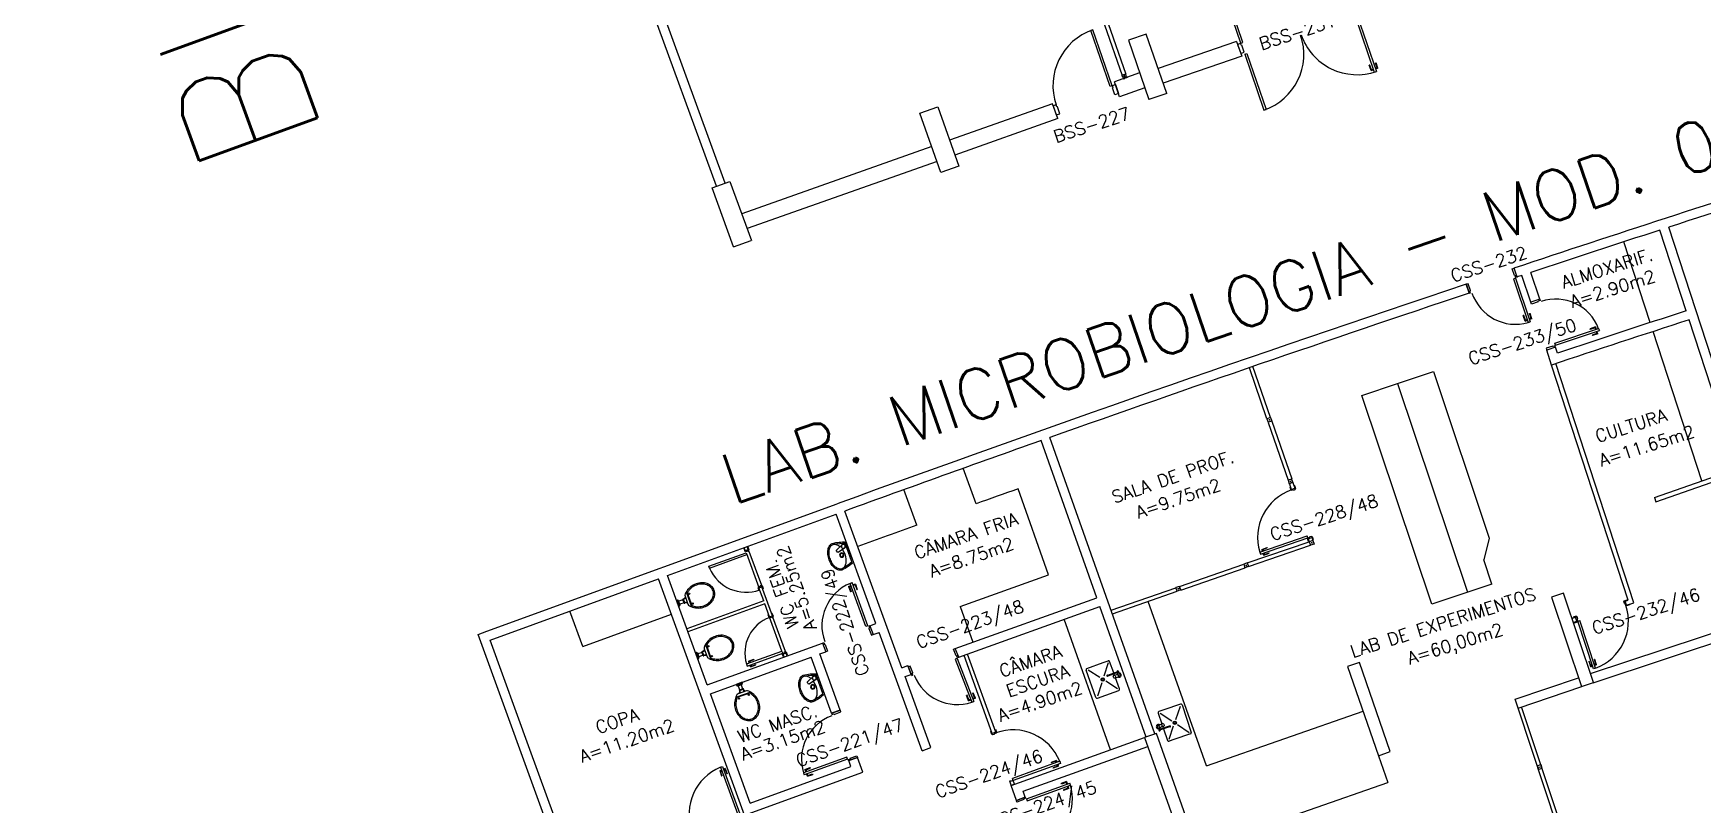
# Model space of a CAD drawing. Extents: x -152 to 150, y 325 to 437.
# Drawn here: x -151.52 to -124.99, y 378.2 to 390.46 of the extents above; entities that cross this region are included whole.
import ezdxf
from ezdxf.enums import TextEntityAlignment as Align

# ---------------------------------------------------------------- set-up
doc = ezdxf.new("R2010")
doc.units = 0
doc.header["$LTSCALE"] = 0.01
doc.header["$MEASUREMENT"] = 0
doc.layers.get('0').update_dxf_attribs({"linetype": 'CONTINUOUS'})
for name, color, linetype in [('ALV', 2, 'CONTINUOUS'), ('AREA', 2, 'CONTINUOUS'), ('BANC', 2, 'CONTINUOUS'), ('BANCADAS', 2, 'CONTINUOUS'), ('DIV', 2, 'CONTINUOUS'), ('ESQ', 1, 'CONTINUOUS'), ('ESTR', 3, 'CONTINUOUS'), ('MACANETA', 2, 'CONTINUOUS'), ('MARCO', 2, 'CONTINUOUS'), ('MAÇANETA', 2, 'CONTINUOUS'), ('PEÇAS', 1, 'CONTINUOUS'), ('PISO', 1, 'CONTINUOUS'), ('PORTA', 2, 'CONTINUOUS'), ('TEXTO', 2, 'CONTINUOUS'), ('TEXTO-ENDEREÇO', 2, 'CONTINUOUS'), ('TXT-IDENTIFICAÇÃO', 4, 'CONTINUOUS'), ('USO', 2, 'CONTINUOUS')]:
    doc.layers.add(name, color=color, linetype=linetype)
doc.styles.add('LEGENDA', font='romans.shx', dxfattribs={"height": 0.2})
doc.styles.add('UNB-100', font='simplex.shx', dxfattribs={"height": 3})
doc.styles.add('UNB-100-1', font='simplex.shx', dxfattribs={"height": 0.2})

# ---------------------------------------------------------------- blocks, each defined once
blk = doc.blocks.new('DOOR80')
at = {"layer": 'MACANETA'}
for p, q in [((-0.015, -0.755), (-0.015, -0.665)), ((-0.015, -0.665), (-0.01, -0.665)), ((-0.015, -0.755), (0.012, -0.755)), ((-0.01, -0.755), (-0.01, -0.665)), ((-0.01, -0.735), (0.012, -0.735)), ((0.012, -0.728), (0.015, -0.728)), ((0.012, -0.763), (0.012, -0.728)), ((0.012, -0.763), (0.015, -0.763)), ((0.053, -0.728), (0.05, -0.728)), ((0.053, -0.763), (0.05, -0.763)), ((0.053, -0.763), (0.053, -0.728)), ((0.075, -0.735), (0.053, -0.735)), ((0.08, -0.755), (0.053, -0.755)), ((0.075, -0.755), (0.075, -0.665)), ((0.08, -0.665), (0.075, -0.665)), ((0.08, -0.755), (0.08, -0.665))]:
    blk.add_line(p, q, dxfattribs=at)
at = {"layer": 'PORTA'}
for p, q in [((0.015, -0.8), (0.015, 0)), ((0.015, 0), (0.05, 0)), ((0.05, -0.8), (0.05, 0)), ((0.05, -0.8), (0.015, -0.8))]:
    blk.add_line(p, q, dxfattribs=at)
at = {"layer": 'PORTA', "color": 1}
blk.add_arc((0.02, 0), 0.8, 272.1491, 0, dxfattribs=at)
blk = doc.blocks.new('MT')
for p, q in [((-0.03, 0.03), (0.03, 0.03)), ((-0.03, 0.03), (-0.03, -0.03)), ((0.03, 0.03), (0.03, -0.03)), ((-0.03, -0.03), (0.03, -0.03))]:
    blk.add_line(p, q)
at = {"color": 1}
for p, q in [((-0.011, 0), (0.011, 0)), ((0, 0.011), (0, -0.011))]:
    blk.add_line(p, q, dxfattribs=at)
blk = doc.blocks.new('DOOR-80')
at = {"layer": 'MACANETA'}
for p, q in [((-0.08, -0.665), (-0.075, -0.665)), ((-0.08, -0.755), (-0.08, -0.665)), ((-0.08, -0.755), (-0.053, -0.755)), ((-0.075, -0.755), (-0.075, -0.665)), ((-0.075, -0.735), (-0.053, -0.735)), ((-0.053, -0.763), (-0.053, -0.728)), ((-0.053, -0.728), (-0.05, -0.728)), ((-0.053, -0.763), (-0.05, -0.763)), ((-0.012, -0.728), (-0.015, -0.728)), ((-0.012, -0.763), (-0.015, -0.763)), ((-0.012, -0.763), (-0.012, -0.728)), ((0.01, -0.735), (-0.012, -0.735)), ((0.015, -0.755), (-0.012, -0.755)), ((0.015, -0.665), (0.01, -0.665)), ((0.01, -0.755), (0.01, -0.665)), ((0.015, -0.755), (0.015, -0.665))]:
    blk.add_line(p, q, dxfattribs=at)
at = {"layer": 'PORTA'}
for p, q in [((-0.05, -0.8), (-0.05, 0)), ((-0.015, 0), (-0.05, 0)), ((-0.015, -0.8), (-0.015, 0)), ((-0.05, -0.8), (-0.015, -0.8))]:
    blk.add_line(p, q, dxfattribs=at)
at = {"layer": 'PORTA', "color": 1}
blk.add_arc((-0.02, 0), 0.8, 180, 267.8509, dxfattribs=at)
blk = doc.blocks.new('PD80')
for p, q in [((-0.777, 0.01), (-0.777, -0.03)), ((-0.777, 0.01), (-0.687, 0.01)), ((-0.687, 0), (-0.687, 0.01)), ((-0.075, 0), (0.075, 0)), ((-0.075, 0), (-0.075, -0.02)), ((0.075, -0.03), (0.075, 0)), ((-0.817, -0.065), (-0.817, -0.03)), ((-0.085, -0.03), (-0.817, -0.03)), ((-0.085, -0.065), (-0.817, -0.065)), ((-0.777, -0.105), (-0.777, -0.065)), ((-0.777, -0.105), (-0.687, -0.105)), ((-0.767, 0), (-0.767, -0.03)), ((-0.767, 0), (-0.687, 0)), ((-0.767, -0.095), (-0.767, -0.065)), ((-0.767, -0.095), (-0.687, -0.095)), ((-0.687, -0.095), (-0.687, -0.105)), ((-0.085, -0.03), (-0.085, -0.065)), ((-0.075, -0.02), (-0.04, -0.02)), ((-0.04, -0.03), (-0.04, -0.02)), ((-0.04, -0.03), (0.075, -0.03)), ((-0.075, -0.781), (-0.04, -0.781)), ((-0.075, -0.801), (-0.075, -0.781)), ((-0.04, -0.771), (0.075, -0.771)), ((-0.04, -0.771), (-0.04, -0.781)), ((0.075, -0.771), (0.075, -0.801)), ((-0.075, -0.801), (0.075, -0.801)), ((-0.075, -0.802), (0.075, -0.802))]:
    blk.add_line(p, q)
blk.add_arc((-0.085, -0.03), 0.731, 182.6571, 270)
blk = doc.blocks.new('PE80')
for p, q in [((0.075, 0), (-0.075, 0)), ((-0.075, -0.03), (-0.075, 0)), ((0.075, 0), (0.075, -0.02)), ((0.777, 0.01), (0.687, 0.01)), ((0.687, 0), (0.687, 0.01)), ((0.777, 0.01), (0.777, -0.03)), ((0.04, -0.03), (-0.075, -0.03)), ((0.075, -0.02), (0.04, -0.02)), ((0.04, -0.03), (0.04, -0.02)), ((0.085, -0.03), (0.817, -0.03)), ((0.085, -0.03), (0.085, -0.065)), ((0.085, -0.065), (0.817, -0.065)), ((0.767, 0), (0.687, 0)), ((0.767, -0.095), (0.687, -0.095)), ((0.687, -0.095), (0.687, -0.105)), ((0.777, -0.105), (0.687, -0.105)), ((0.767, 0), (0.767, -0.03)), ((0.767, -0.095), (0.767, -0.065)), ((0.777, -0.105), (0.777, -0.065)), ((0.817, -0.065), (0.817, -0.03)), ((0.04, -0.771), (-0.075, -0.771)), ((-0.075, -0.771), (-0.075, -0.801)), ((0.04, -0.771), (0.04, -0.781)), ((0.075, -0.781), (0.04, -0.781)), ((0.075, -0.801), (0.075, -0.781)), ((0.075, -0.801), (-0.075, -0.801)), ((0.075, -0.802), (-0.075, -0.802))]:
    blk.add_line(p, q)
blk.add_arc((0.085, -0.03), 0.731, 270, 357.3429)
blk = doc.blocks.new('VDC-P')
for p, q in [((-0.127, 0.192), (0.127, 0.192)), ((-0.109, 0.202), (0.109, 0.202)), ((-0.068, 0.152), (0.068, 0.152)), ((-0.05, 0.152), (-0.03, 0.11)), ((-0.05, 0.015), (-0.05, 0)), ((-0.05, 0), (0.05, 0)), ((0.045, 0.02), (-0.045, 0.02)), ((-0.04, 0.025), (-0.04, 0.02)), ((0.035, 0.03), (-0.035, 0.03)), ((-0.03, 0.152), (-0.03, 0.11)), ((0.03, 0.11), (-0.03, 0.11)), ((0.03, 0.1), (-0.03, 0.1)), ((-0.025, 0.1), (-0.025, 0.03)), ((0.025, 0.1), (0.025, 0.03)), ((0.03, 0.152), (0.03, 0.11)), ((0.05, 0.152), (0.03, 0.11)), ((0.04, 0.025), (0.04, 0.02)), ((0.05, 0.015), (0.05, 0))]:
    blk.add_line(p, q)
for points in [[(0.16, 0.244, 0.050424), (0.18, 0.288, 0.082137), (0.195, 0.381, 0.082137), (0.18, 0.474, 0.090148), (0.138, 0.549, 0.104406), (0.073, 0.601, 0.117345), (0, 0.619, 0.117345), (-0.073, 0.601, 0.104406), (-0.138, 0.549, 0.090148), (-0.18, 0.474, 0.082137), (-0.195, 0.381, 0.082137)], [(0.142, 0.254, 0.050424), (0.161, 0.295, 0.082137), (0.175, 0.381, 0.082137), (0.161, 0.468, 0.090148), (0.122, 0.536, 0.104406), (0.064, 0.583, 0.117345), (0, 0.599, 0.117345), (-0.064, 0.583, 0.104406), (-0.122, 0.536, 0.090148), (-0.161, 0.468, 0.082137), (-0.175, 0.381, 0.082137)], [(-0.195, 0.381, 0.082137), (-0.18, 0.288, 0.050424), (-0.16, 0.244, 0.104406)], [(-0.175, 0.381, 0.082137), (-0.161, 0.295, 0.050424), (-0.142, 0.254, 0.050424)]]:
    blk.add_lwpolyline(points, format="xyb")
for centre in [(-0.083, 0.226), (0.083, 0.226)]:
    blk.add_circle(centre, 0.0101)
for centre, radius, start, end in [((0.08, 0.36), 0.266, 205.6863, 226.7558), ((0.08, 0.36), 0.246, 205.6863, 219.7706), ((-0.068, 0.202), 0.05, 226.7558, 270), ((-0.045, 0.015), 0.005, 90, 180), ((-0.035, 0.025), 0.005, 90, 180), ((-0.03, 0.105), 0.005, 90, 270), ((0.03, 0.105), 0.005, 270, 90), ((0.035, 0.025), 0.005, 0, 90), ((0.045, 0.015), 0.005, 360, 90), ((0.068, 0.202), 0.05, 270, 313.2442), ((-0.08, 0.36), 0.266, 313.2442, 334.3137), ((-0.08, 0.36), 0.246, 320.2294, 334.3137)]:
    blk.add_arc(centre, radius, start, end)
blk = doc.blocks.new('LAVAT-P')
for p, q in [((-0.17, 0), (0.17, 0)), ((-0.157, -0.02), (0.157, -0.02)), ((0.063, -0.173), (0.094, -0.055)), ((0.069, -0.185), (0.09, -0.192)), ((0.102, -0.187), (0.151, -0.074))]:
    blk.add_line(p, q)
for points in [[(-0.225, -0.214, 0.136108), (-0.208, -0.262, 0.106861), (-0.155, -0.311, 0.073747), (-0.087, -0.339, 0.060305), (0, -0.349, 0.060305), (0.087, -0.339, 0.073747), (0.155, -0.311, 0.106861), (0.208, -0.262, 0.136108), (0.225, -0.214, 0.062982)], [(0.083, -0.096, 0.121735), (-0.082, -0.096, 0.073747), (-0.145, -0.122, 0.106861), (-0.192, -0.165, 0.153587), (-0.205, -0.208, 0.153587)], [(-0.205, -0.208, 0.153587), (-0.192, -0.251, 0.106861), (-0.145, -0.294, 0.073747), (-0.082, -0.32, 0.060305), (0, -0.329, 0.060305), (0.082, -0.32, 0.073747), (0.145, -0.294, 0.106861), (0.192, -0.251, 0.153587), (0.205, -0.208, 0.153587), (0.192, -0.165, 0.106861), (0.145, -0.122, 0.014792), (0.133, -0.115, 0.039243)]]:
    blk.add_lwpolyline(points, format="xyb")
for centre, radius in [((0, -0.135), 0.0347), ((0, -0.135), 0.0265), ((0.122, -0.065), 0.03)]:
    blk.add_circle(centre, radius)
for centre, radius, start, end in [((0.376, -0.254), 0.602, 155.0201, 176.1902), ((-0.376, -0.254), 0.602, 3.8098, 24.9799), ((0.376, -0.254), 0.582, 156.2686, 173.4578), ((0.073, -0.176), 0.01, 165.2139, 250.8603), ((0.122, -0.065), 0.0361, 302.4689, 199.2518), ((0.093, -0.183), 0.01, 250.8603, 336.5068), ((-0.376, -0.254), 0.582, 6.5422, 23.7314)]:
    blk.add_arc(centre, radius, start, end)
blk = doc.blocks.new('DOOR-60')
at = {"layer": 'MAÇANETA'}
for p, q in [((-0.08, -0.555), (-0.08, -0.465)), ((-0.08, -0.465), (-0.075, -0.465)), ((-0.075, -0.555), (-0.075, -0.465)), ((-0.053, -0.528), (-0.05, -0.528)), ((-0.053, -0.563), (-0.053, -0.528)), ((-0.012, -0.528), (-0.015, -0.528)), ((-0.012, -0.563), (-0.012, -0.528)), ((0.01, -0.555), (0.01, -0.465)), ((0.015, -0.465), (0.01, -0.465)), ((0.015, -0.555), (0.015, -0.465)), ((-0.08, -0.555), (-0.053, -0.555)), ((-0.075, -0.535), (-0.053, -0.535)), ((-0.053, -0.563), (-0.05, -0.563)), ((-0.012, -0.563), (-0.015, -0.563)), ((0.01, -0.535), (-0.012, -0.535)), ((0.015, -0.555), (-0.012, -0.555))]:
    blk.add_line(p, q, dxfattribs=at)
at = {"layer": 'PORTA'}
for p, q in [((-0.05, -0.6), (-0.05, 0)), ((-0.015, 0), (-0.05, 0)), ((-0.015, -0.6), (-0.015, 0)), ((-0.05, -0.6), (-0.015, -0.6))]:
    blk.add_line(p, q, dxfattribs=at)
at = {"layer": 'PORTA', "color": 1}
blk.add_arc((-0.02, 0), 0.6, 180, 267.134, dxfattribs=at)
blk = doc.blocks.new('DOOR60')
at = {"layer": 'PORTA'}
for p, q in [((0.035, 0), (0.065, 0)), ((0.035, -0.629), (0.035, 0)), ((0.065, -0.629), (0.065, 0)), ((0.065, -0.629), (0.035, -0.629))]:
    blk.add_line(p, q, dxfattribs=at)
at = {"layer": 'PORTA', "color": 1}
blk.add_arc((0.035, 0), 0.63, 272.7294, 0, dxfattribs=at)
blk = doc.blocks.new('INOXA1-P')
for p, q in [((0.043, 0.008), (0.043, -0.022)), ((0.062, 0.04), (0.071, 0.04)), ((0.131, 0.048), (0.076, 0.043)), ((0.131, -0.002), (0.076, 0.003)), ((0.12, 0.23), (0.12, 0.047)), ((0.22, 0.25), (0.14, 0.25)), ((0.15, 0.22), (0.287, 0.043)), ((0.5, 0.25), (0.22, 0.25)), ((0.353, 0.043), (0.49, 0.22)), ((0.52, 0.23), (0.52, -0.23)), ((0.22, -0.027), (0.054, -0.027)), ((0.22, -0.037), (0.054, -0.037)), ((0.063, -0.003), (0.063, -0.021)), ((0.12, -0.001), (0.12, -0.027)), ((0.12, -0.037), (0.12, -0.23)), ((0.22, -0.25), (0.14, -0.25)), ((0.15, -0.22), (0.287, -0.043)), ((0.231, -0.027), (0.22, -0.027)), ((0.231, -0.037), (0.22, -0.037)), ((0.5, -0.25), (0.22, -0.25)), ((0.353, -0.043), (0.49, -0.22))]:
    blk.add_line(p, q)
blk.add_lwpolyline([(0.076, 0.003), (0.072, 0.004), (0.069, 0.009), (0.067, 0.015), (0.066, 0.023), (0.067, 0.031), (0.069, 0.037), (0.072, 0.042), (0.076, 0.043)])
blk.add_lwpolyline([(0.131, 0.048), (0.137, 0.046), (0.143, 0.041), (0.147, 0.033), (0.148, 0.023), (0.147, 0.013), (0.143, 0.006), (0.137, 0), (0.131, -0.002), (0.125, 0), (0.119, 0.006), (0.115, 0.013), (0.114, 0.023), (0.115, 0.033), (0.119, 0.041), (0.125, 0.046)], close=True)
for radius in [0.0266, 0.0163]:
    blk.add_circle((0.32, 0), radius)
for centre, radius, start, end in [((0.054, 0.023), 0.0349, 36.1705, 252.2568), ((0.054, 0.023), 0.0189, 62.7367, 235.7375), ((0.073, -0.003), 0.01, 102.8285, 180), ((0.054, 0.023), 0.0349, 285.5373, 323.9987), ((0.14, 0.23), 0.02, 90, 180), ((0.5, 0.23), 0.02, 360, 90), ((0.054, -0.032), 0.0145, 20.161, 339.839), ((0.054, -0.032), 0.005, 90.0037, 269.9963), ((0.14, -0.23), 0.02, 180, 270), ((0.231, -0.032), 0.00738, 222.6559, 137.3441), ((0.231, -0.032), 0.005, 269.9935, 90.0065), ((0.5, -0.23), 0.02, 270, 360)]:
    blk.add_arc(centre, radius, start, end)
blk = doc.blocks.new('MTT-SSC')
for p, q in [((-0.006, 0.03), (-0.03, 0.03)), ((-0.03, 0.008), (-0.03, 0.03)), ((-0.03, 0.008), (-0.02, 0.008)), ((-0.02, -0.008), (-0.02, 0.008)), ((-0.006, 0.0205), (-0.006, 0.03)), ((0.006, 0.0205), (-0.006, 0.0205)), ((0.0051, 0), (-0.0051, 0)), ((-0.0051, 0), (0.0051, 0)), ((0, -0.0051), (0, 0.0051)), ((0, 0.0051), (0, -0.0051)), ((0.006, 0.0205), (0.006, 0.03)), ((0.006, 0.03), (0.03, 0.03)), ((0.02, -0.008), (0.02, 0.008)), ((0.03, 0.008), (0.02, 0.008)), ((0.03, 0.008), (0.03, 0.03)), ((-0.03, -0.008), (-0.02, -0.008)), ((-0.03, -0.008), (-0.03, -0.03)), ((-0.03, -0.03), (-0.006, -0.03)), ((-0.03, -0.03), (-0.009, -0.03)), ((-0.009, -0.03), (-0.027, -0.03)), ((-0.006, -0.0205), (-0.006, -0.03)), ((-0.006, -0.0205), (-0.006, -0.03)), ((0.006, -0.0205), (-0.006, -0.0205)), ((-0.006, -0.0205), (0.006, -0.0205)), ((0.006, -0.0205), (0.006, -0.03)), ((0.006, -0.0205), (0.006, -0.03)), ((0.03, -0.03), (0.006, -0.03)), ((0.03, -0.008), (0.02, -0.008)), ((0.03, -0.008), (0.03, -0.03))]:
    blk.add_line(p, q)
blk = doc.blocks.new('port3')
at = {"layer": 'ESQ'}
for p, q in [((-130.903, 391.742), (-130.865, 391.755)), ((-130.903, 391.742), (-130.874, 391.657)), ((-130.89, 391.736), (-130.861, 391.746)), ((-130.89, 391.736), (-130.864, 391.66)), ((-130.572, 390.905), (-130.878, 391.793)), ((-130.539, 390.916), (-130.845, 391.805)), ((-130.794, 391.779), (-130.831, 391.766)), ((-130.8, 391.766), (-130.828, 391.757)), ((-130.8, 391.766), (-130.774, 391.691)), ((-130.794, 391.779), (-130.765, 391.694)), ((-130.774, 391.691), (-130.765, 391.694)), ((-130.864, 391.66), (-130.874, 391.657)), ((-132.632, 391.19), (-132.599, 391.201)), ((-132.326, 390.301), (-132.632, 391.19)), ((-132.293, 390.312), (-132.599, 391.201)), ((-130.539, 390.916), (-130.572, 390.905)), ((-130.534, 390.918), (-130.487, 390.934)), ((-130.523, 390.884), (-130.534, 390.918)), ((-130.532, 390.881), (-130.523, 390.884)), ((-130.487, 390.934), (-130.438, 390.792)), ((-130.495, 390.772), (-130.532, 390.881)), ((-130.479, 390.741), (-130.512, 390.73)), ((-130.512, 390.73), (-130.206, 389.841)), ((-130.438, 390.792), (-130.495, 390.772)), ((-130.479, 390.741), (-130.173, 389.852)), ((-132.331, 390.299), (-132.378, 390.283)), ((-132.378, 390.283), (-132.329, 390.141)), ((-132.319, 390.266), (-132.331, 390.299)), ((-132.329, 390.141), (-132.272, 390.161)), ((-132.326, 390.301), (-132.293, 390.312)), ((-132.31, 390.269), (-132.319, 390.266)), ((-132.272, 390.161), (-132.31, 390.269)), ((-132.266, 390.126), (-132.233, 390.137)), ((-132.266, 390.126), (-131.96, 389.237)), ((-132.233, 390.137), (-131.927, 389.249)), ((-130.257, 389.866), (-130.287, 389.951)), ((-130.251, 389.879), (-130.277, 389.954)), ((-130.257, 389.866), (-130.219, 389.879)), ((-130.251, 389.879), (-130.222, 389.889)), ((-130.161, 389.91), (-130.189, 389.9)), ((-130.161, 389.91), (-130.187, 389.986)), ((-130.148, 389.904), (-130.186, 389.891)), ((-130.148, 389.904), (-130.178, 389.989)), ((-131.96, 389.237), (-131.927, 389.249))]:
    blk.add_line(p, q, dxfattribs=at)
for centre, start, end in [((-130.539, 390.916), 108.9909, 198.9909), ((-132.326, 390.301), 18.9909, 108.9909), ((-132.266, 390.126), 288.9909, 18.9909), ((-130.479, 390.741), 198.9909, 288.9909)]:
    blk.add_arc(centre, 0.94, start, end, dxfattribs=at)
blk = doc.blocks.new('port4')
at = {"layer": 'ALV'}
blk.add_line((-138.42, 378.947), (-138.561, 378.896), dxfattribs=at)
at = {"layer": 'PORTA'}
for p, q in [((-138.835, 379.649), (-138.694, 379.7)), ((-138.835, 379.649), (-138.828, 379.63)), ((-138.828, 379.63), (-138.796, 379.642)), ((-138.792, 379.632), (-138.796, 379.642)), ((-138.792, 379.632), (-138.684, 379.672)), ((-138.684, 379.672), (-138.694, 379.7)), ((-138.593, 378.953), (-139.281, 378.703)), ((-138.581, 378.921), (-138.593, 378.953)), ((-138.539, 378.936), (-138.431, 378.975)), ((-138.431, 378.975), (-138.42, 378.947)), ((-139.281, 378.703), (-139.269, 378.67)), ((-138.581, 378.921), (-139.269, 378.67)), ((-138.568, 378.915), (-138.535, 378.927)), ((-138.561, 378.896), (-138.568, 378.915)), ((-138.539, 378.936), (-138.535, 378.927))]:
    blk.add_line(p, q, dxfattribs=at)
at = {"layer": 'PORTA', "color": 1}
for p, q in [((-139.257, 378.754), (-139.172, 378.785)), ((-139.257, 378.754), (-139.243, 378.717)), ((-139.244, 378.748), (-139.169, 378.776)), ((-139.244, 378.748), (-139.234, 378.72)), ((-139.217, 378.647), (-139.231, 378.684)), ((-139.212, 378.66), (-139.222, 378.688)), ((-139.217, 378.647), (-139.133, 378.677)), ((-139.212, 378.66), (-139.136, 378.687)), ((-139.169, 378.776), (-139.172, 378.785)), ((-139.136, 378.687), (-139.133, 378.678))]:
    blk.add_line(p, q, dxfattribs=at)
blk.add_arc((-138.581, 378.921), 0.731, 110, 197.3429, dxfattribs=at)
blk = doc.blocks.new('port5')
at = {"layer": 'ALV'}
blk.add_line((-138.224, 381.04), (-138.173, 380.899), dxfattribs=at)
at = {"layer": 'PORTA', "color": 1}
for p, q in [((-138.563, 381.664), (-138.525, 381.678)), ((-138.563, 381.664), (-138.532, 381.58)), ((-138.55, 381.658), (-138.522, 381.668)), ((-138.55, 381.658), (-138.523, 381.583)), ((-138.455, 381.703), (-138.493, 381.69)), ((-138.461, 381.69), (-138.49, 381.68)), ((-138.461, 381.69), (-138.434, 381.615)), ((-138.455, 381.703), (-138.425, 381.619)), ((-138.434, 381.615), (-138.425, 381.619)), ((-138.523, 381.583), (-138.532, 381.58))]:
    blk.add_line(p, q, dxfattribs=at)
at = {"layer": 'PORTA'}
for p, q in [((-138.539, 381.715), (-138.506, 381.727)), ((-138.289, 381.028), (-138.539, 381.715)), ((-138.256, 381.04), (-138.506, 381.727)), ((-138.256, 381.04), (-138.289, 381.028)), ((-138.224, 381.04), (-138.243, 381.034)), ((-138.243, 381.034), (-138.231, 381.001)), ((-138.241, 380.997), (-138.231, 381.001)), ((-138.241, 380.997), (-138.201, 380.889)), ((-138.224, 381.04), (-138.173, 380.899)), ((-138.201, 380.889), (-138.173, 380.9)), ((-138.977, 380.766), (-138.958, 380.773)), ((-138.977, 380.766), (-138.926, 380.626)), ((-138.958, 380.773), (-138.946, 380.74)), ((-138.937, 380.744), (-138.946, 380.74)), ((-138.937, 380.744), (-138.898, 380.636)), ((-138.898, 380.636), (-138.926, 380.626))]:
    blk.add_line(p, q, dxfattribs=at)
at = {"layer": 'PORTA', "color": 1}
blk.add_arc((-138.256, 381.04), 0.731, 112.6571, 200, dxfattribs=at)
blk = doc.blocks.new('port2')
at = {"layer": 'ESQ'}
for p, q in [((-127.618, 392.837), (-127.651, 392.825)), ((-127.345, 391.936), (-127.651, 392.825)), ((-127.312, 391.948), (-127.618, 392.837)), ((-127.312, 391.948), (-127.345, 391.936)), ((-127.308, 391.95), (-127.26, 391.966)), ((-127.296, 391.916), (-127.308, 391.95)), ((-127.26, 391.966), (-127.211, 391.824)), ((-127.306, 391.913), (-127.296, 391.916)), ((-127.268, 391.804), (-127.306, 391.913)), ((-127.211, 391.824), (-127.268, 391.804)), ((-128.201, 391.642), (-128.249, 391.626)), ((-128.249, 391.626), (-128.202, 391.484)), ((-128.202, 391.484), (-128.145, 391.502)), ((-128.19, 391.609), (-128.201, 391.642)), ((-128.181, 391.612), (-128.19, 391.609)), ((-128.145, 391.502), (-128.181, 391.612))]:
    blk.add_line(p, q, dxfattribs=at)
blk.add_arc((-127.312, 391.948), 0.94, 108.9909, 198.9909, dxfattribs=at)

msp = doc.modelspace()

# ---------------------------------------------------------------- linework, layer by layer
at = {"layer": 'ALV'}
for p, q in [((-140.665, 388.027), (-145.591, 401.56)), ((-140.524, 388.078), (-145.45, 401.612)), ((-132.395, 390.331), (-133.643, 389.901)), ((-132.314, 390.095), (-133.561, 389.665)), ((-132.395, 390.331), (-132.314, 390.095)), ((-133.939, 389.829), (-134.337, 389.688)), ((-133.856, 389.593), (-134.254, 389.452)), ((-135.322, 389.339), (-136.958, 388.759)), ((-135.238, 389.103), (-136.875, 388.524)), ((-137.241, 388.659), (-140.26, 387.589)), ((-137.157, 388.423), (-140.176, 387.354)), ((-125.247, 386.048), (-125.666, 387.332)), ((-123.974, 382.624), (-125.523, 387.378)), ((-127.934, 386.585), (-127.984, 386.726)), ((-127.575, 386.232), (-127.717, 386.657)), ((-128.695, 386.331), (-128.745, 386.472)), ((-127.718, 386.185), (-127.859, 386.61)), ((-127.575, 386.232), (-127.718, 386.185)), ((-124.116, 382.578), (-125.201, 385.906)), ((-127.323, 385.471), (-127.465, 385.424)), ((-127.386, 385.186), (-127.465, 385.424)), ((-127.291, 385.376), (-127.323, 385.471)), ((-134.618, 381.487), (-135.503, 383.985)), ((-133.692, 379.322), (-135.362, 384.035)), ((-136.536, 382.98), (-136.743, 383.548)), ((-137.477, 382.641), (-137.683, 383.206)), ((-135.383, 381.85), (-135.868, 383.218)), ((-144.313, 380.953), (-138.744, 382.98)), ((-141.443, 381.838), (-138.763, 382.813)), ((-138.13, 381.075), (-138.763, 382.813)), ((-137.716, 380.374), (-138.622, 382.864)), ((-144.262, 380.812), (-141.584, 381.787)), ((-140.216, 378.028), (-141.584, 381.787)), ((-140.81, 380.099), (-141.443, 381.838)), ((-136.79, 381.345), (-135.383, 381.85)), ((-136.867, 380.679), (-134.618, 381.487)), ((-136.813, 380.539), (-134.568, 381.345)), ((-133.833, 379.272), (-134.568, 381.345)), ((-138.224, 381.04), (-138.13, 381.075)), ((-126.771, 380.279), (-123.718, 381.288)), ((-126.726, 380.135), (-123.671, 381.146)), ((-144.454, 380.901), (-144.313, 380.953)), ((-143.011, 376.936), (-144.454, 380.901)), ((-143.629, 379.073), (-144.262, 380.812)), ((-138.173, 380.899), (-138.079, 380.934)), ((-137.395, 379.054), (-138.079, 380.934)), ((-140.81, 380.099), (-138.978, 380.766)), ((-140.759, 379.958), (-139.16, 380.54)), ((-138.835, 379.649), (-139.16, 380.54)), ((-139.019, 380.592), (-138.927, 380.625)), ((-138.695, 379.701), (-139.019, 380.592)), ((-138.978, 380.766), (-138.927, 380.625)), ((-136.813, 380.539), (-136.867, 380.679)), ((-137.716, 380.374), (-137.622, 380.408)), ((-137.568, 380.268), (-137.622, 380.408)), ((-137.665, 380.233), (-137.568, 380.268)), ((-137.254, 379.106), (-137.665, 380.233)), ((-127.968, 379.873), (-126.961, 380.215)), ((-127.92, 379.731), (-126.907, 380.075)), ((-140.126, 378.22), (-140.759, 379.958)), ((-127.92, 379.731), (-127.968, 379.873)), ((-138.695, 379.701), (-138.835, 379.649)), ((-135.981, 378.5), (-133.858, 379.263)), ((-142.87, 376.987), (-143.629, 379.073)), ((-138.335, 378.712), (-138.42, 378.947)), ((-137.395, 379.054), (-137.254, 379.106)), ((-135.789, 378.41), (-133.807, 379.122)), ((-140.216, 378.028), (-138.335, 378.712)), ((-140.126, 378.22), (-138.527, 378.802)), ((-138.527, 378.802), (-138.561, 378.896)), ((-135.896, 378.265), (-135.981, 378.5)), ((-135.896, 378.265), (-135.755, 378.316)), ((-135.755, 378.316), (-135.789, 378.41))]:
    msp.add_line(p, q, dxfattribs=at)
for radius, start, end in [(407.019, 107.67962, 108.39593), (406.869, 107.67892, 108.03804), (406.869, 108.05916, 108.36324), (407.019, 108.50881, 109.9998), (406.869, 108.38436, 108.3955), (406.869, 108.50842, 109.50144), (406.869, 108.50842, 109.50144), (405.369, 108.05916, 108.3844), (405.519, 108.05916, 108.3632), (406.869, 109.52256, 109.98924), (406.269, 109.60719, 109.70716), (406.269, 109.84819, 109.98924)]:
    msp.add_arc((0.463, 0.506), radius, start, end, dxfattribs=at)
at = {"layer": 'BANC'}
for p, q in [((-125.818, 385.862), (-126.236, 387.146)), ((-124.997, 383.343), (-125.771, 385.72)), ((-130.403, 384.701), (-129.834, 384.892)), ((-129.834, 384.892), (-128.723, 381.573)), ((-129.292, 381.382), (-130.403, 384.701)), ((-128.337, 381.702), (-128.466, 382.088)), ((-128.337, 381.702), (-129.292, 381.382)), ((-136.79, 381.345), (-136.587, 380.78)), ((-142.788, 380.71), (-142.993, 381.274)), ((-142.788, 380.71), (-141.378, 381.223)), ((-134.398, 379.069), (-135.134, 381.145))]:
    msp.add_line(p, q, dxfattribs=at)
msp.add_lwpolyline([(-129.834, 384.892), (-129.265, 385.082), (-128.379, 382.434), (-128.466, 382.088)], dxfattribs=at)
at = {"layer": 'BANCADAS'}
for p, q in [((-132.875, 378.813), (-133.802, 381.428)), ((-132.875, 378.813), (-130.381, 379.685)), ((-130.14, 378.975), (-129.991, 378.55)), ((-132.479, 377.68), (-129.991, 378.55))]:
    msp.add_line(p, q, dxfattribs=at)
at = {"layer": 'DIV'}
for p, q in [((-134.492, 390.595), (-134.215, 389.791)), ((-134.435, 390.614), (-134.158, 389.81)), ((-134.158, 389.81), (-134.215, 389.791)), ((-134.189, 389.79), (-134.192, 389.799)), ((-134.182, 389.802), (-134.191, 389.799)), ((-134.189, 389.79), (-134.177, 389.794)), ((-134.17, 389.774), (-134.182, 389.77)), ((-134.177, 389.794), (-134.181, 389.803)), ((-134.179, 389.778), (-134.174, 389.765)), ((-134.17, 389.754), (-134.17, 389.753)), ((-131.913, 384.331), (-132.192, 385.142)), ((-131.856, 384.351), (-132.136, 385.162)), ((-126.169, 381.45), (-127.386, 385.186)), ((-126.08, 381.405), (-127.32, 385.208)), ((-131.893, 384.274), (-131.576, 383.354)), ((-131.836, 384.294), (-131.519, 383.374)), ((-125.753, 383.079), (-124.43, 383.541)), ((-125.732, 383.013), (-124.409, 383.474)), ((-131.556, 383.297), (-131.526, 383.209)), ((-131.526, 383.209), (-131.469, 383.228)), ((-131.499, 383.317), (-131.469, 383.228)), ((-125.753, 383.079), (-125.732, 383.013)), ((-131.255, 382.424), (-131.198, 382.444)), ((-131.255, 382.424), (-131.239, 382.377)), ((-131.198, 382.444), (-131.182, 382.396)), ((-140.204, 382.235), (-140.221, 382.282)), ((-140.204, 382.235), (-140.157, 382.253)), ((-140.157, 382.253), (-140.174, 382.3)), ((-132.224, 382.039), (-131.239, 382.377)), ((-132.204, 381.982), (-131.219, 382.32)), ((-133.301, 381.666), (-132.281, 382.019)), ((-133.282, 381.609), (-132.261, 381.962)), ((-139.988, 381.643), (-139.942, 381.661)), ((-139.913, 381.437), (-139.988, 381.643)), ((-139.774, 381.2), (-139.942, 381.661)), ((-134.388, 381.286), (-133.358, 381.646)), ((-139.913, 381.437), (-141.135, 380.992)), ((-139.896, 381.39), (-141.118, 380.945)), ((-139.821, 381.183), (-139.896, 381.39)), ((-134.368, 381.23), (-133.338, 381.589)), ((-126.216, 381.434), (-126.169, 381.45)), ((-126.195, 381.368), (-126.216, 381.434)), ((-126.195, 381.368), (-126.08, 381.405)), ((-139.821, 381.183), (-139.774, 381.2)), ((-127.066, 381.158), (-127.005, 381.177)), ((-127.043, 381.091), (-126.984, 381.111)), ((-126.984, 381.111), (-127.005, 381.177)), ((-139.605, 380.591), (-139.558, 380.608)), ((-139.588, 380.544), (-139.605, 380.591)), ((-139.541, 380.561), (-139.558, 380.608)), ((-127.235, 377.859), (-127.863, 379.751)), ((-127.292, 377.84), (-127.92, 379.732))]:
    msp.add_line(p, q, dxfattribs=at)
at = {"layer": 'ESQ'}
for p, q in [((-130.277, 389.954), (-130.286, 389.951)), ((-130.187, 389.986), (-130.178, 389.989)), ((-136.28, 379.328), (-136.728, 380.57)), ((-136.224, 379.348), (-136.672, 380.59)), ((-136.224, 379.348), (-136.28, 379.328)), ((-135.925, 378.52), (-135.981, 378.5))]:
    msp.add_line(p, q, dxfattribs=at)
at = {"layer": 'ESTR'}
for p, q in [((-133.831, 390.448), (-134.115, 390.35)), ((-133.505, 389.503), (-133.831, 390.448)), ((-134.115, 390.35), (-133.789, 389.405)), ((-133.505, 389.503), (-133.789, 389.405)), ((-137.429, 389.19), (-137.146, 389.29)), ((-137.095, 388.248), (-137.429, 389.19)), ((-137.146, 389.29), (-136.812, 388.348)), ((-136.812, 388.348), (-137.095, 388.248)), ((-140.733, 388.002), (-140.451, 388.105)), ((-140.391, 387.063), (-140.733, 388.002)), ((-140.451, 388.105), (-140.109, 387.165)), ((-140.391, 387.063), (-140.11, 387.165))]:
    msp.add_line(p, q, dxfattribs=at)
for points in [[(-126.913, 380.073), (-126.723, 380.136), (-127.2, 381.559), (-127.39, 381.495)], [(-130.14, 378.975), (-129.951, 379.04), (-130.44, 380.458), (-130.629, 380.393)], [(-133.357, 377.849), (-133.169, 377.916), (-133.67, 379.33), (-133.858, 379.263)]]:
    msp.add_lwpolyline(points, close=True, dxfattribs=at)
at = {"layer": 'MARCO'}
for p, q in [((-131.54, 383.251), (-131.55, 383.248)), ((-131.55, 383.248), (-131.533, 383.201)), ((-131.533, 383.201), (-131.524, 383.204)), ((-131.526, 383.209), (-131.524, 383.204)), ((-131.524, 383.204), (-131.521, 383.195)), ((-131.521, 383.195), (-131.488, 383.206)), ((-131.488, 383.206), (-131.484, 383.196)), ((-131.484, 383.196), (-131.461, 383.205)), ((-131.471, 383.265), (-131.48, 383.261)), ((-131.455, 383.217), (-131.471, 383.265)), ((-131.469, 383.228), (-131.464, 383.214)), ((-131.464, 383.214), (-131.455, 383.217)), ((-131.461, 383.205), (-131.464, 383.214)), ((-131.266, 382.426), (-131.257, 382.429)), ((-131.25, 382.378), (-131.266, 382.426)), ((-131.26, 382.438), (-131.227, 382.45)), ((-131.257, 382.429), (-131.26, 382.438)), ((-131.255, 382.424), (-131.257, 382.429)), ((-131.23, 382.459), (-131.206, 382.467)), ((-131.227, 382.45), (-131.23, 382.459)), ((-131.206, 382.467), (-131.203, 382.458)), ((-131.203, 382.458), (-131.194, 382.461)), ((-131.198, 382.444), (-131.203, 382.458)), ((-131.194, 382.461), (-131.177, 382.414)), ((-131.177, 382.414), (-131.187, 382.411)), ((-131.24, 382.382), (-131.25, 382.378)), ((-126.24, 381.427), (-126.231, 381.43)), ((-126.229, 381.393), (-126.24, 381.427)), ((-126.234, 381.439), (-126.186, 381.455)), ((-126.231, 381.43), (-126.234, 381.439)), ((-126.216, 381.434), (-126.231, 381.43)), ((-126.22, 381.396), (-126.229, 381.393)), ((-126.209, 381.363), (-126.22, 381.396)), ((-126.199, 381.366), (-126.209, 381.363)), ((-126.195, 381.368), (-126.199, 381.366)), ((-126.196, 381.357), (-126.199, 381.366)), ((-126.149, 381.372), (-126.196, 381.357)), ((-126.186, 381.455), (-126.183, 381.445)), ((-126.152, 381.382), (-126.149, 381.372)), ((-126.994, 381.191), (-127.042, 381.176)), ((-127.042, 381.176), (-127.039, 381.166)), ((-127.027, 381.097), (-127.023, 381.087)), ((-127.023, 381.087), (-126.976, 381.103)), ((-127.005, 381.177), (-126.991, 381.182)), ((-126.991, 381.182), (-126.994, 381.191)), ((-126.982, 381.185), (-126.991, 381.182)), ((-126.984, 381.111), (-126.979, 381.112)), ((-126.971, 381.152), (-126.982, 381.185)), ((-126.98, 381.149), (-126.971, 381.152)), ((-126.969, 381.115), (-126.98, 381.149)), ((-126.979, 381.112), (-126.969, 381.115)), ((-126.976, 381.103), (-126.979, 381.112))]:
    msp.add_line(p, q, dxfattribs=at)
at = {"layer": 'PISO'}
msp.add_arc((0.463, 0.506), 382.359, 89.98238, 109.98238, dxfattribs=at)
at = {"layer": 'PORTA'}
for p, q in [((-140.219, 382.278), (-140.229, 382.274)), ((-140.229, 382.274), (-140.212, 382.227)), ((-140.212, 382.227), (-140.202, 382.231)), ((-140.204, 382.235), (-140.202, 382.231)), ((-140.202, 382.231), (-140.199, 382.221)), ((-140.199, 382.221), (-140.166, 382.233)), ((-140.16, 382.289), (-140.169, 382.285)), ((-140.166, 382.233), (-140.163, 382.224)), ((-140.163, 382.224), (-140.148, 382.229)), ((-140.142, 382.242), (-140.16, 382.289)), ((-140.157, 382.253), (-140.152, 382.238)), ((-140.152, 382.238), (-140.142, 382.242)), ((-140.148, 382.229), (-140.152, 382.238)), ((-140, 381.645), (-139.99, 381.648)), ((-139.982, 381.598), (-140, 381.645)), ((-139.994, 381.658), (-139.961, 381.67)), ((-139.99, 381.648), (-139.994, 381.658)), ((-139.988, 381.643), (-139.99, 381.648)), ((-139.973, 381.601), (-139.982, 381.598)), ((-139.964, 381.679), (-139.95, 381.684)), ((-139.961, 381.67), (-139.964, 381.679)), ((-139.95, 381.684), (-139.947, 381.675)), ((-139.947, 381.675), (-139.937, 381.678)), ((-139.942, 381.661), (-139.947, 381.675)), ((-139.937, 381.678), (-139.92, 381.631)), ((-139.92, 381.631), (-139.93, 381.628)), ((-139.836, 381.225), (-139.846, 381.222)), ((-139.846, 381.222), (-139.829, 381.175)), ((-139.829, 381.175), (-139.819, 381.178)), ((-139.821, 381.183), (-139.819, 381.178)), ((-139.819, 381.178), (-139.816, 381.169)), ((-139.816, 381.169), (-139.783, 381.181)), ((-139.776, 381.236), (-139.786, 381.233)), ((-139.783, 381.181), (-139.779, 381.172)), ((-139.779, 381.172), (-139.765, 381.177)), ((-139.759, 381.189), (-139.776, 381.236)), ((-139.774, 381.2), (-139.769, 381.186)), ((-139.769, 381.186), (-139.759, 381.189)), ((-139.765, 381.177), (-139.769, 381.186)), ((-139.617, 380.592), (-139.607, 380.596)), ((-139.599, 380.545), (-139.617, 380.592)), ((-139.611, 380.605), (-139.578, 380.617)), ((-139.607, 380.596), (-139.611, 380.605)), ((-139.605, 380.591), (-139.607, 380.596)), ((-139.59, 380.549), (-139.599, 380.545)), ((-139.581, 380.626), (-139.567, 380.632)), ((-139.578, 380.617), (-139.581, 380.626)), ((-139.567, 380.632), (-139.564, 380.622)), ((-139.564, 380.622), (-139.554, 380.626)), ((-139.558, 380.608), (-139.564, 380.622)), ((-139.554, 380.626), (-139.537, 380.579)), ((-139.537, 380.579), (-139.546, 380.575)), ((-138.978, 380.766), (-138.927, 380.625)), ((-136.895, 380.668), (-136.867, 380.679)), ((-136.854, 380.561), (-136.895, 380.668)), ((-136.854, 380.561), (-136.844, 380.565)), ((-136.831, 380.532), (-136.844, 380.565)), ((-136.813, 380.539), (-136.831, 380.532)), ((-137.585, 380.399), (-137.613, 380.388)), ((-137.559, 380.248), (-137.613, 380.388)), ((-137.543, 380.292), (-137.585, 380.399)), ((-137.543, 380.292), (-137.553, 380.288)), ((-137.54, 380.255), (-137.553, 380.288)), ((-136.837, 380.519), (-136.869, 380.507)), ((-136.869, 380.507), (-136.603, 379.825)), ((-136.837, 380.519), (-136.571, 379.838)), ((-137.559, 380.248), (-137.54, 380.255)), ((-136.603, 379.825), (-136.571, 379.838)), ((-138.835, 379.649), (-138.695, 379.701)), ((-136.301, 379.357), (-136.292, 379.361)), ((-136.284, 379.31), (-136.301, 379.357)), ((-136.275, 379.314), (-136.284, 379.31)), ((-136.28, 379.328), (-136.275, 379.314)), ((-136.271, 379.304), (-136.275, 379.314)), ((-136.248, 379.313), (-136.271, 379.304)), ((-136.218, 379.334), (-136.251, 379.322)), ((-136.251, 379.322), (-136.248, 379.313)), ((-136.239, 379.391), (-136.229, 379.394)), ((-136.229, 379.394), (-136.212, 379.347)), ((-136.224, 379.348), (-136.222, 379.344)), ((-136.212, 379.347), (-136.222, 379.344)), ((-136.222, 379.344), (-136.218, 379.334)), ((-138.561, 378.896), (-138.42, 378.947)), ((-136.007, 378.571), (-136.007, 378.571)), ((-136.007, 378.571), (-135.981, 378.5)), ((-136.007, 378.571), (-136.007, 378.571)), ((-136.007, 378.571), (-136.007, 378.571)), ((-135.98, 378.57), (-136.007, 378.571)), ((-135.981, 378.5), (-135.981, 378.5)), ((-135.947, 378.582), (-135.98, 378.57)), ((-135.98, 378.57), (-135.98, 378.57)), ((-135.947, 378.582), (-135.947, 378.582)), ((-135.947, 378.582), (-135.947, 378.582)), ((-135.947, 378.582), (-135.947, 378.582)), ((-135.925, 378.52), (-135.947, 378.582)), ((-135.925, 378.52), (-135.925, 378.52)), ((-135.736, 378.291), (-135.047, 378.538)), ((-135.724, 378.258), (-135.035, 378.505)), ((-135.035, 378.505), (-135.047, 378.538)), ((-135.755, 378.316), (-135.896, 378.265)), ((-135.886, 378.237), (-135.896, 378.265)), ((-135.778, 378.276), (-135.886, 378.237)), ((-135.749, 378.297), (-135.781, 378.285)), ((-135.778, 378.276), (-135.781, 378.285)), ((-135.755, 378.316), (-135.749, 378.297)), ((-135.736, 378.291), (-135.724, 378.258))]:
    msp.add_line(p, q, dxfattribs=at)
at = {"layer": 'PORTA', "color": 1}
for p, q in [((-140.187, 382.188), (-139.99, 381.648)), ((-140.148, 382.229), (-139.95, 381.684)), ((-139.623, 380.638), (-139.819, 381.178)), ((-139.567, 380.632), (-139.765, 381.177)), ((-136.678, 379.935), (-136.688, 379.931)), ((-136.655, 379.848), (-136.688, 379.931)), ((-136.649, 379.861), (-136.678, 379.935)), ((-136.655, 379.848), (-136.618, 379.862)), ((-136.649, 379.861), (-136.621, 379.871)), ((-136.59, 379.97), (-136.581, 379.973)), ((-136.561, 379.895), (-136.59, 379.97)), ((-136.561, 379.895), (-136.589, 379.884)), ((-136.548, 379.889), (-136.585, 379.875)), ((-136.548, 379.889), (-136.581, 379.973)), ((-135.098, 378.562), (-135.183, 378.532)), ((-135.179, 378.522), (-135.183, 378.531)), ((-135.104, 378.549), (-135.179, 378.522)), ((-135.072, 378.46), (-135.147, 378.433)), ((-135.147, 378.433), (-135.144, 378.424)), ((-135.059, 378.454), (-135.144, 378.424)), ((-135.104, 378.549), (-135.094, 378.521)), ((-135.098, 378.562), (-135.084, 378.524)), ((-135.072, 378.46), (-135.082, 378.488)), ((-135.059, 378.454), (-135.073, 378.492))]:
    msp.add_line(p, q, dxfattribs=at)
for centre, start, end in [((-136.837, 380.519), 201.3309, 288.6738), ((-135.735, 378.291), 289.7489, 17.0918)]:
    msp.add_arc(centre, 0.731, start, end, dxfattribs=at)
at = {"layer": 'TEXTO-ENDEREÇO'}
for p, q in [((-134.254, 389.452), (-134.337, 389.688)), ((-135.238, 389.103), (-135.322, 389.339))]:
    msp.add_line(p, q, dxfattribs=at)

# ---------------------------------------------------------------- block references
for name, p in [('port3', (0, 0)), ('port2', (-7.062, -2.321)), ('port5', (0, 0)), ('port4', (0, 0))]:
    msp.add_blockref(name, p)
at = {"layer": 'DIV'}
for name, p, rotation in [('MTT-SSC', (-134.176, 389.772), 19.02439024390198), ('MT', (-131.874, 384.313), 289.0593449863955), ('MT', (-131.538, 383.335), 289.0593449863955), ('MT', (-131.201, 382.358), 289.0593449863955), ('MT', (-132.243, 382.001), 289.0593449863955), ('MT', (-133.32, 381.628), 199.2046737567294), ('MT', (-127.578, 378.795), 18.36361973490763)]:
    msp.add_blockref(name, p, dxfattribs=dict(at, rotation=rotation))
at = {"layer": 'ESQ'}
for name, p, rotation in [('PE80', (-127.959, 386.655), 288.6977236311103), ('PD80', (-127.394, 385.447), 198.3083658687774)]:
    msp.add_blockref(name, p, dxfattribs=dict(at, rotation=rotation))
at = {"layer": 'MAÇANETA'}
for name, p, rotation in [('DOOR-80', (-131.255, 382.424), 289.0222361574442), ('DOOR80', (-126.984, 381.111), 18.04860000308879), ('DOOR-60', (-139.605, 380.591), 290.0000000031449), ('DOOR80', (-135.942, 378.567), 109.837400003136), ('DOOR80', (-140.279, 378.056), 200.0000000057118)]:
    msp.add_blockref(name, p, dxfattribs=dict(at, rotation=rotation))
at = {"layer": 'PEÇAS', "xscale": -1, "rotation": 290.0542513465703}
for p in [(-138.544, 382.211), (-139.005, 380.116)]:
    msp.add_blockref('LAVAT-P', p, dxfattribs=at)
at = {"layer": 'PEÇAS'}
for name, p, rotation in [('VDC-P', (-141.282, 381.396), 289.5518719594683), ('VDC-P', (-140.978, 380.561), 289.5518719594683), ('INOXA1-P', (-134.221, 380.296), 200.0434886310804), ('VDC-P', (-140.303, 380.125), 199.5518719594693), ('INOXA1-P', (-133.681, 379.397), 18.66922710681728)]:
    msp.add_blockref(name, p, dxfattribs=dict(at, rotation=rotation))
at = {"layer": 'PORTA', "rotation": 290.0000000082882}
msp.add_blockref('DOOR60', (-140.204, 382.235), dxfattribs=at)

# ---------------------------------------------------------------- texts
at = {"layer": 'AREA', "style": 'UNB-100'}
for s, rotation, p in [('A=2.90m2', 17.5987, (-126.388, 386.303)), ('A=11.65m2', 17.5987, (-125.847, 383.807)), ('A=9.75m2', 19.0602, (-133.29, 382.97)), ('A=8.75m2', 19.0602, (-136.58, 382.035)), ('A=5.25m2', 109.0602, (-139.296, 381.667)), ('A=60,00m2', 17.5987, (-128.891, 380.661)), ('A=4.90m2', 19.0602, (-135.489, 379.742)), ('A=11.20m2', 19.0602, (-142.056, 379.119)), ('A=3.15m2', 19.0602, (-139.576, 379.126))]:
    msp.add_text(s, height=0.2, rotation=rotation, dxfattribs=at).set_placement(p, align=Align.CENTER)
at = {"layer": 'TEXTO', "style": 'UNB-100'}
for s, rotation, p in [('ALMOXARIF.', 17.5987, (-126.478, 386.629)), ('CULTURA', 17.5987, (-126.096, 384.127)), ('SALA DE PROF.', 19.0602, (-133.376, 383.313)), ('CÂMARA FRIA', 19.0602, (-136.666, 382.378)), ('WC FEM.', 109.0602, (-139.532, 381.581)), ('LAB DE EXPERIMENTOS', 17.5987, (-129.083, 380.995)), ('CÂMARA', 19.0602, (-135.641, 380.385)), ('ESCURA', 19.0602, (-135.524, 380.072)), ('WC MASC.', 19.0602, (-139.662, 379.391)), ('COPA', 19.0602, (-142.21, 379.433))]:
    msp.add_text(s, height=0.2, rotation=rotation, dxfattribs=at).set_placement(p, align=Align.CENTER)
at = {"layer": 'TEXTO-ENDEREÇO', "style": 'UNB-100-1'}
for s, rotation, p in [('BSS-231', 18.1275, (-131.399, 390.384)), ('BSS-227', 18.1275, (-134.667, 388.909)), ('CSS-232', 18.1275, (-128.354, 386.695)), ('CSS-233/50', 18.1275, (-127.821, 385.462)), ('CSS-228/48', 18.1275, (-130.974, 382.668)), ('CSS-222/49', 109.4226, (-138.526, 381.131)), ('CSS-232/46', 18.1275, (-125.857, 381.177)), ('CSS-223/48', 19.4226, (-136.602, 380.971)), ('CSS-221/47', 19.4226, (-138.513, 379.09)), ('CSS-224/46', 19.4226, (-136.3, 378.593)), ('CSS-224/45', 19.4226, (-135.444, 378.095))]:
    msp.add_text(s, height=0.2, rotation=rotation, dxfattribs=at).set_placement(p, align=Align.CENTER)
at = {"layer": 'TXT-IDENTIFICAÇÃO', "color": 4, "style": 'LEGENDA'}
msp.add_text('BLOCO ', height=2, rotation=109.9691, dxfattribs=at).set_placement((-146.891, 388.792))
at = {"layer": 'USO', "style": 'LEGENDA'}
msp.add_text('LAB. MICROBIOLOGIA - MOD. 09', height=0.8, rotation=19, dxfattribs=at).set_placement((-140.411, 382.959))

doc.saveas('drawing.dxf')
